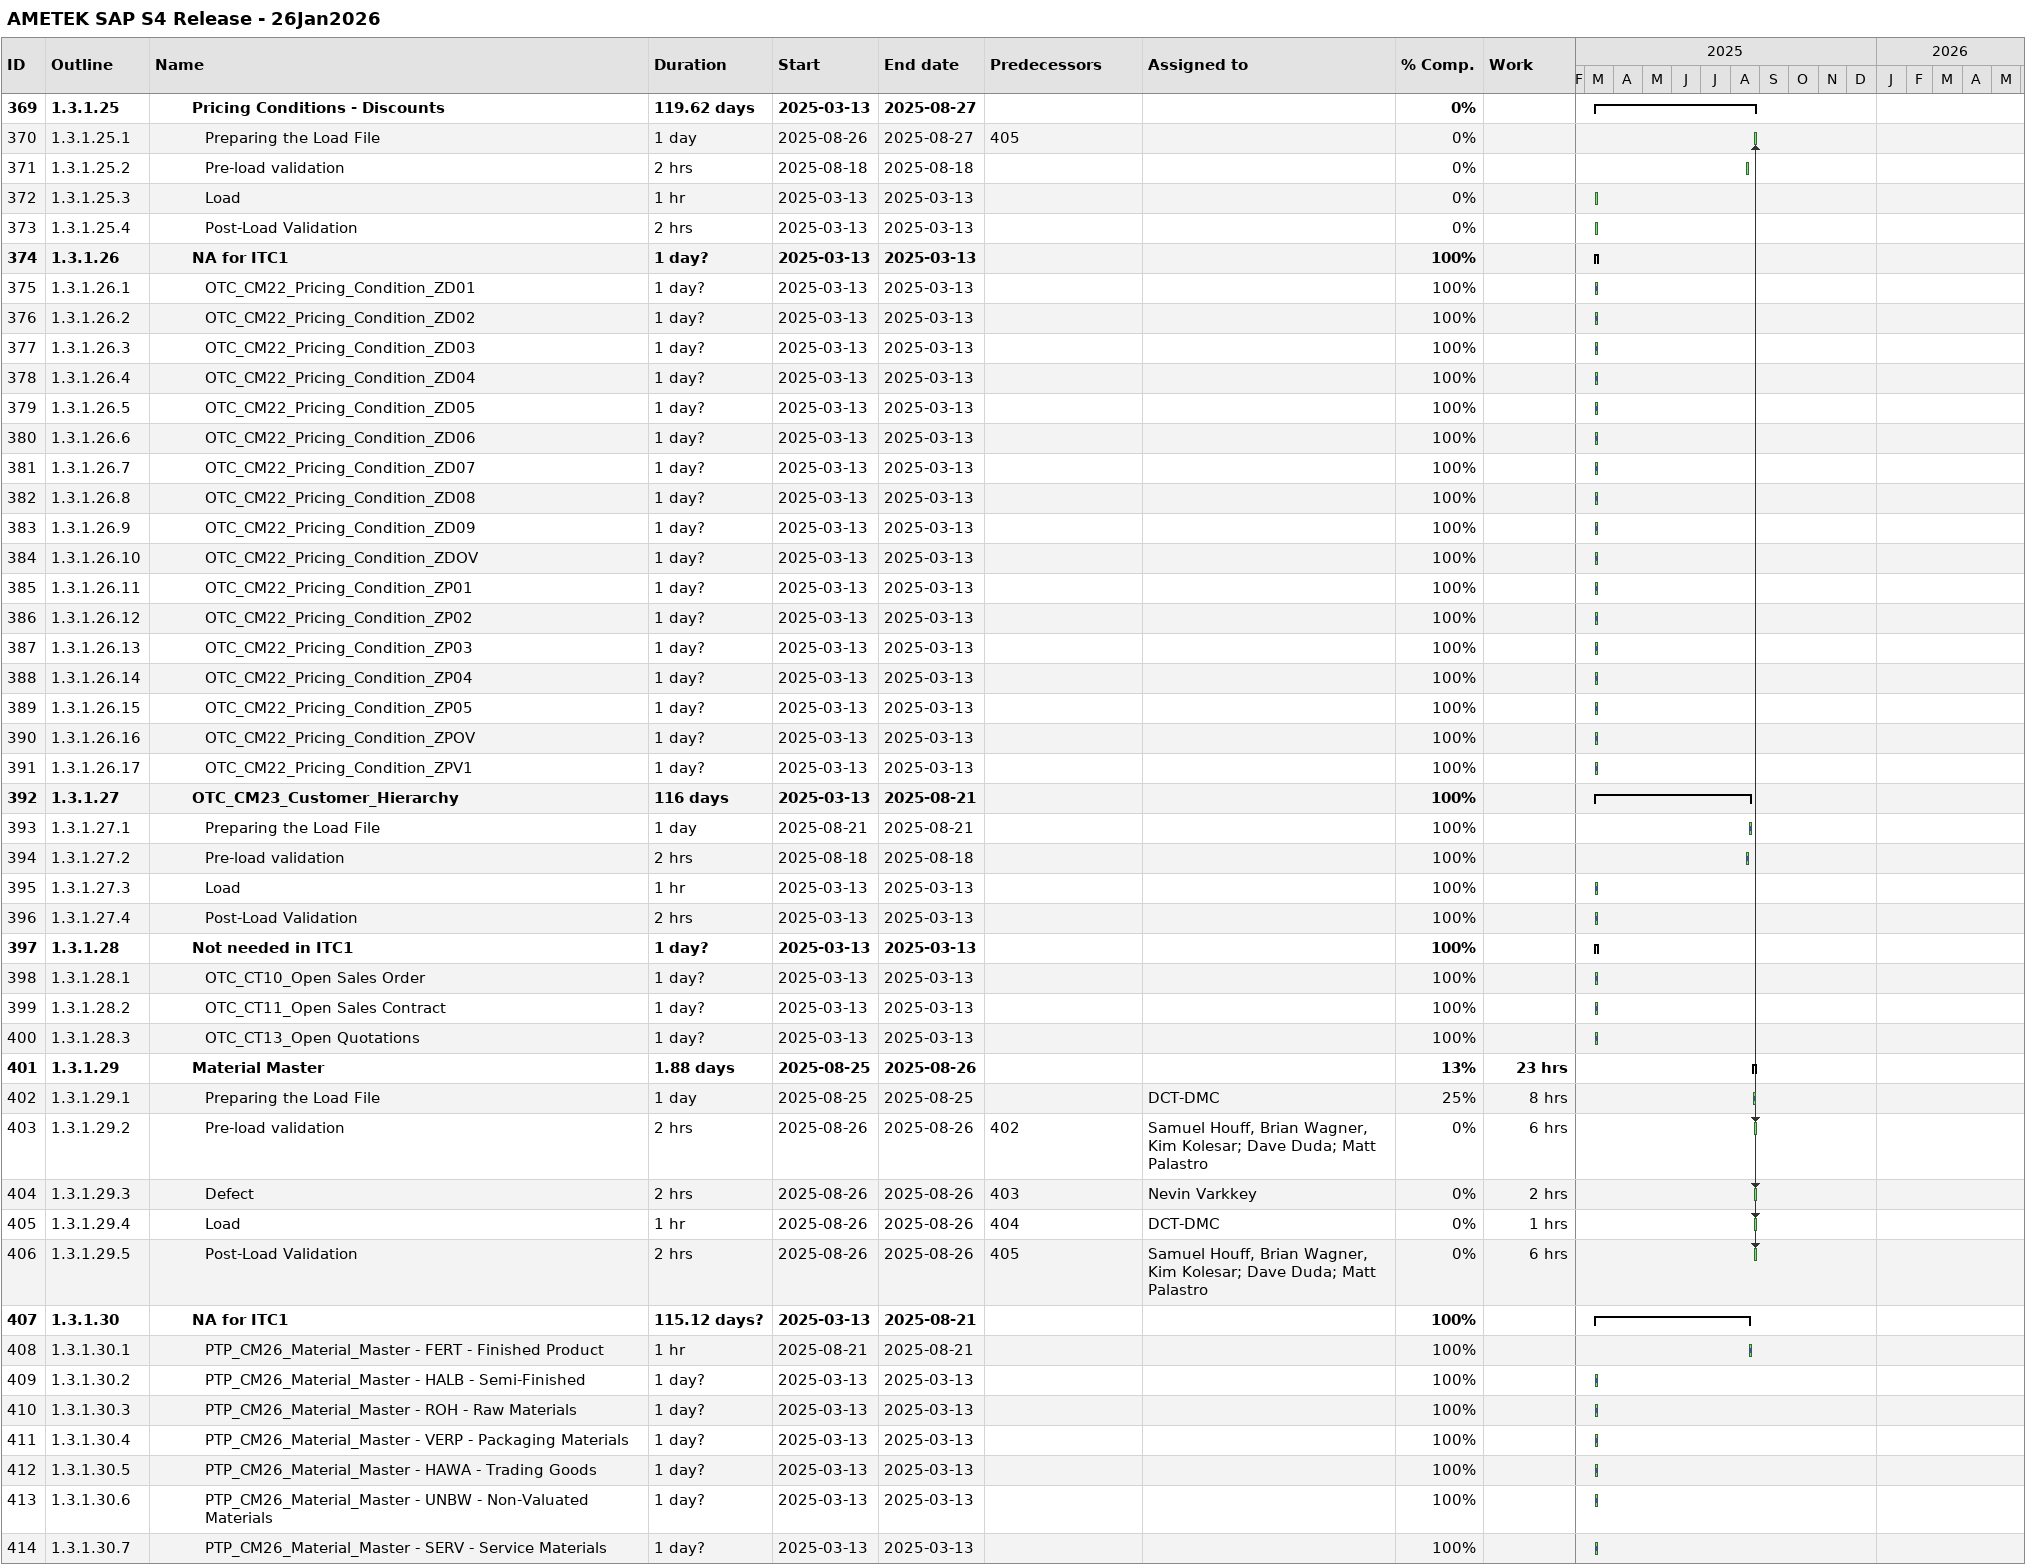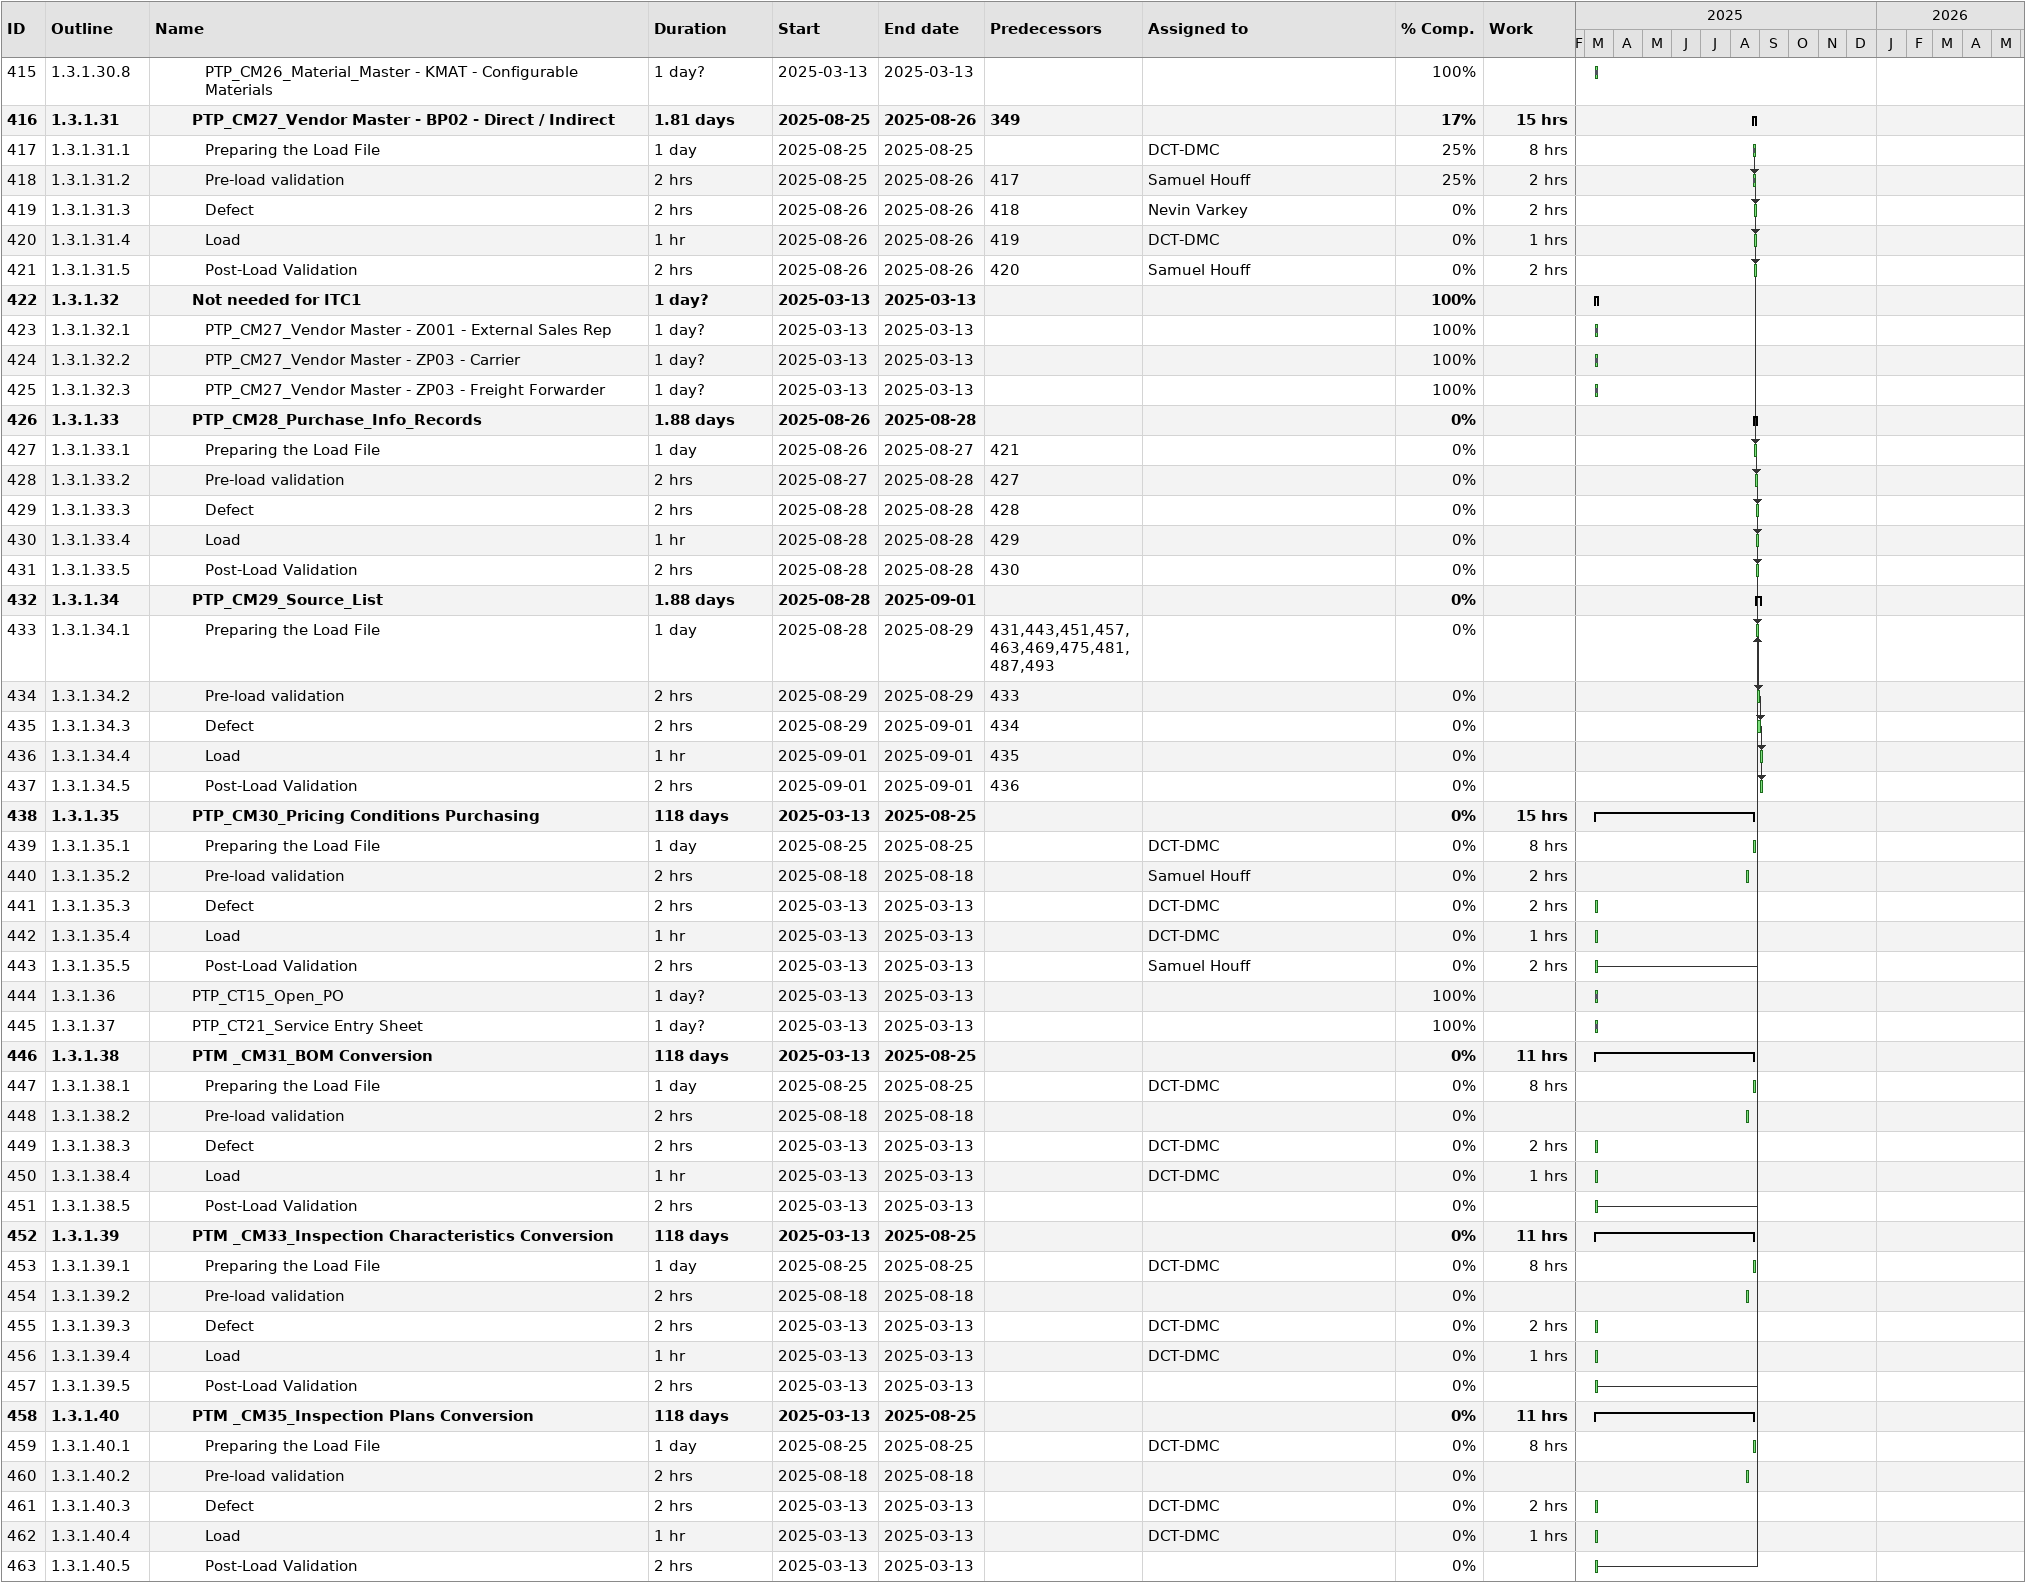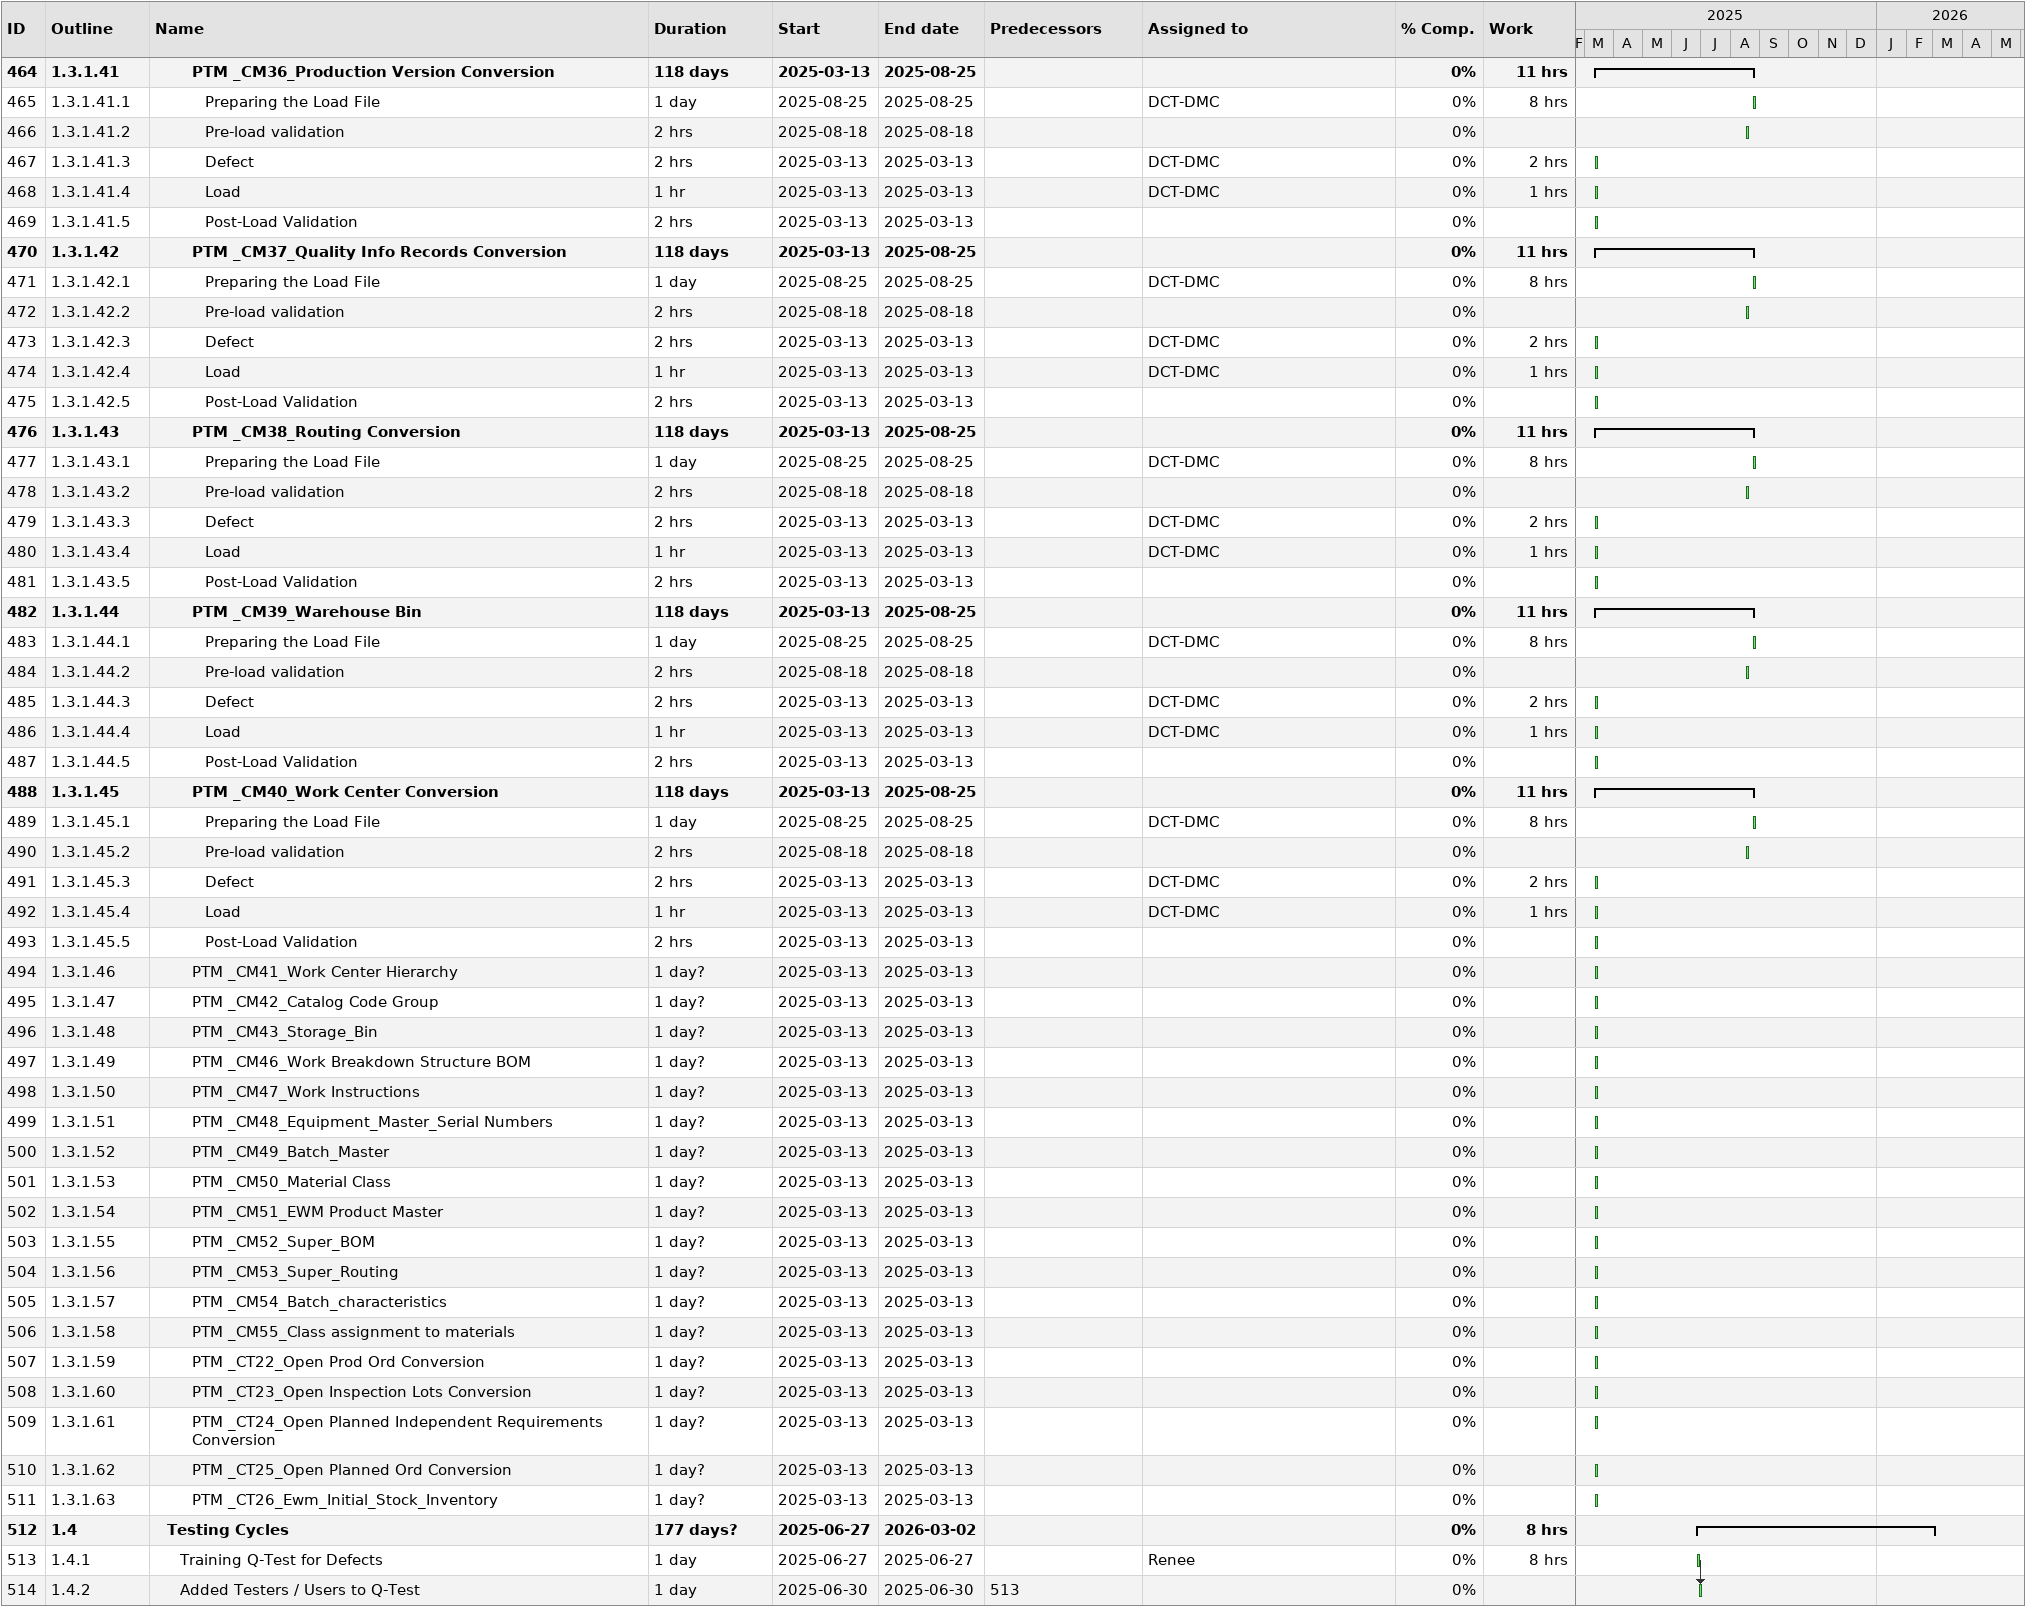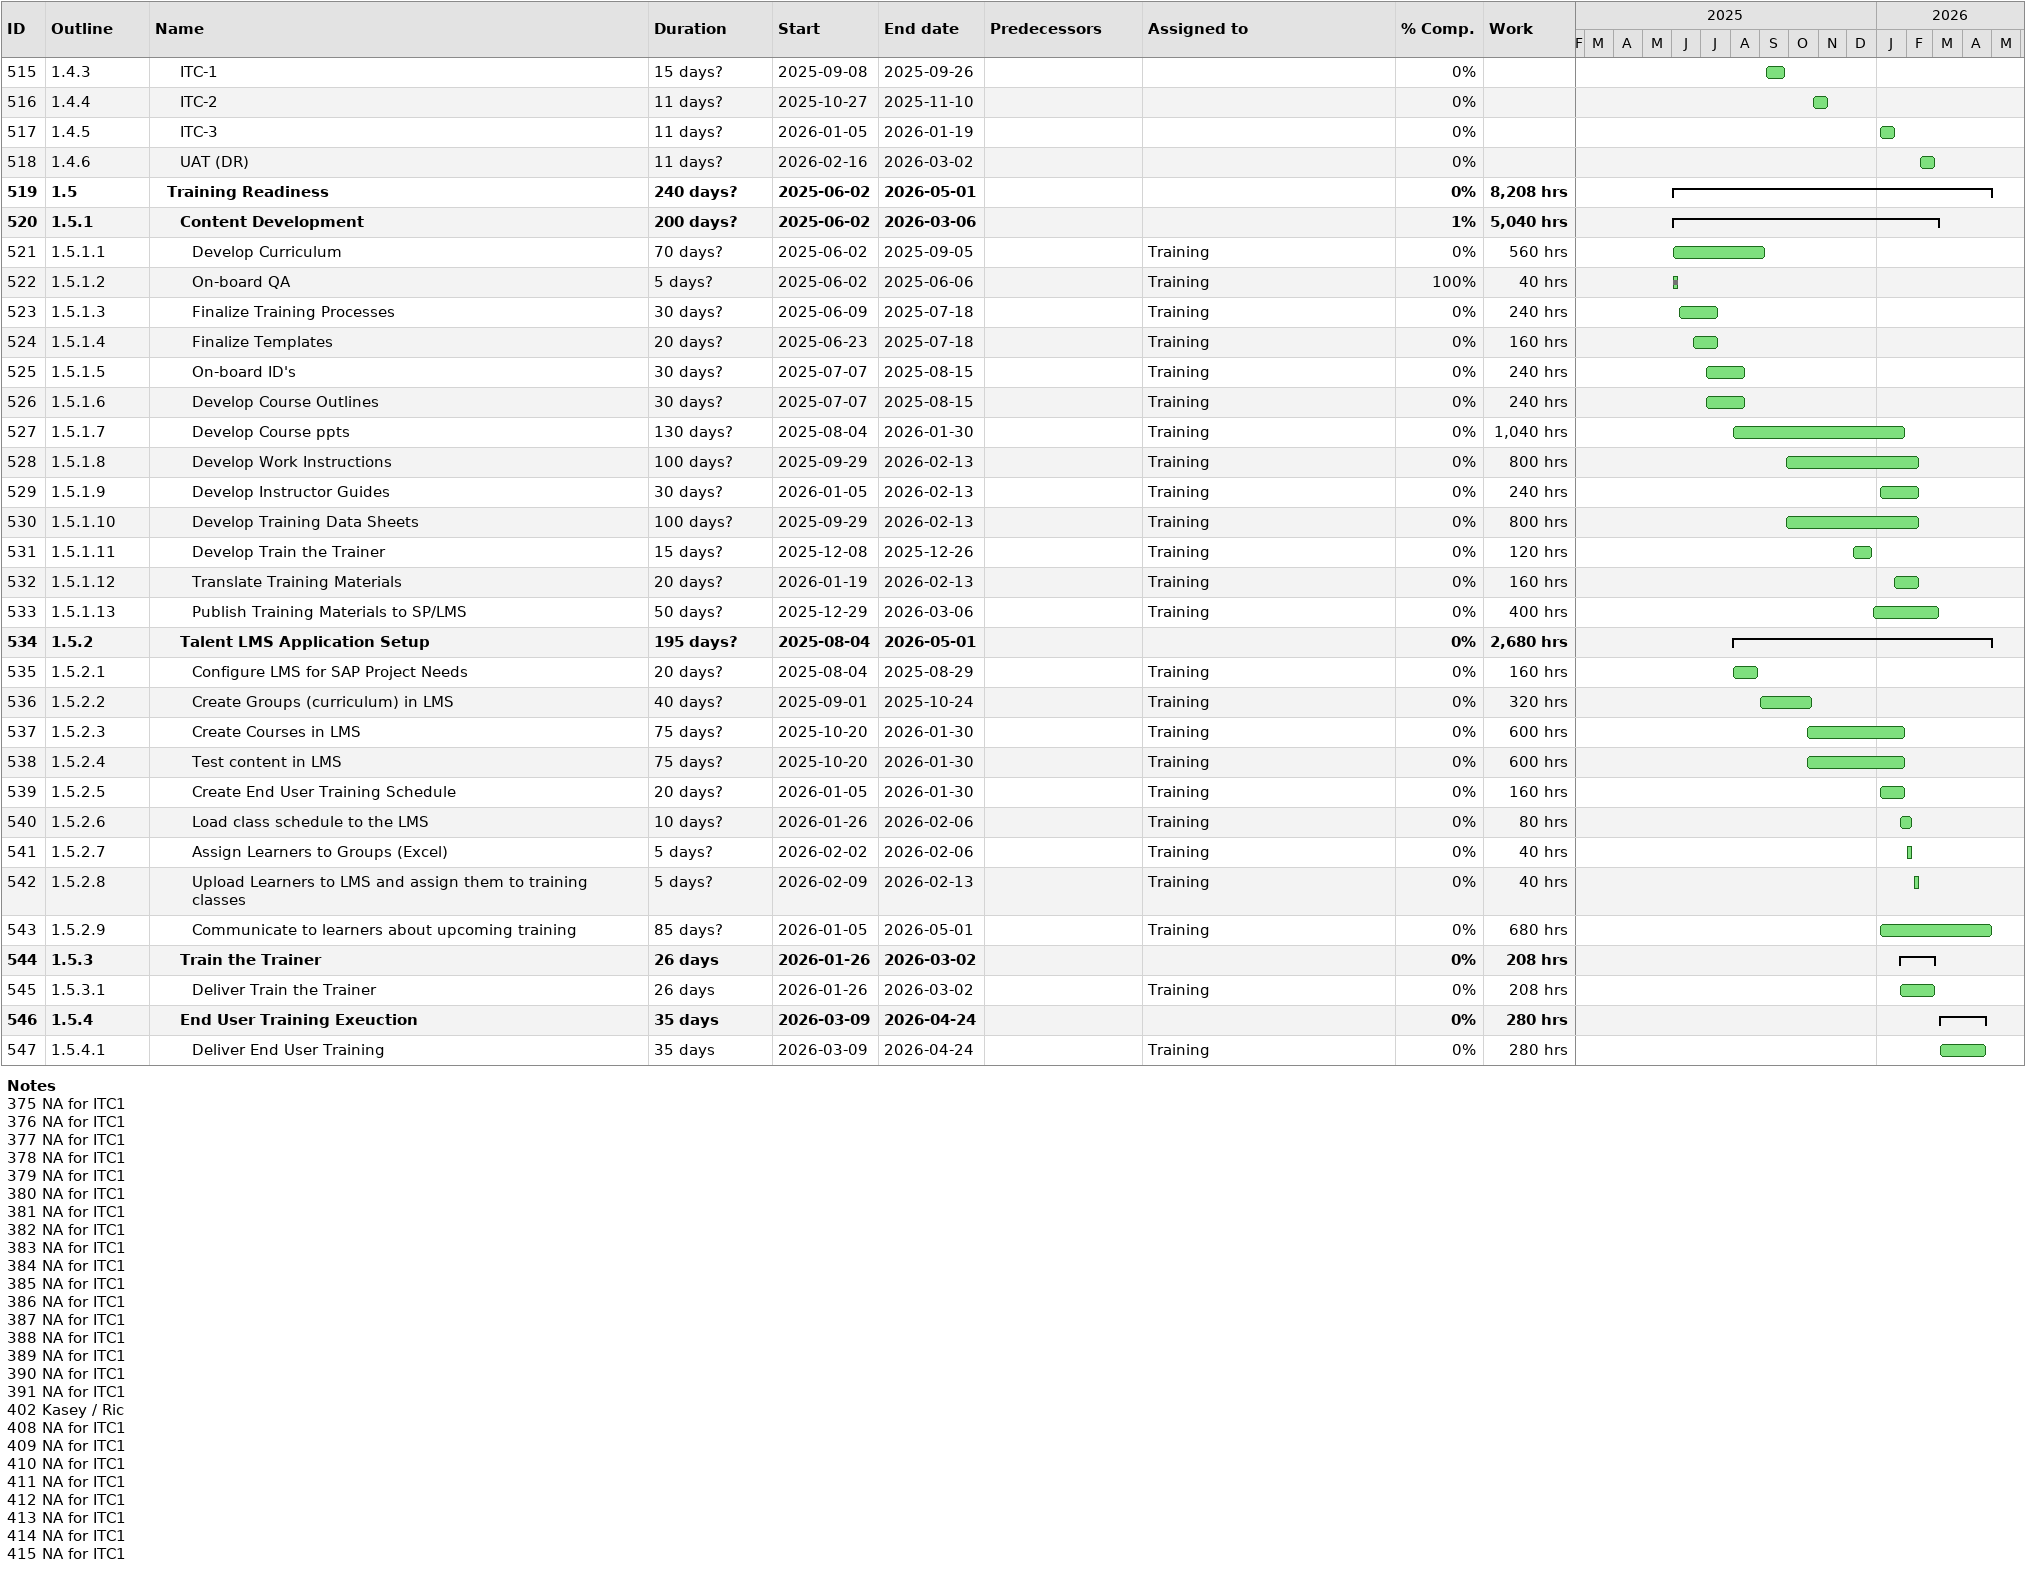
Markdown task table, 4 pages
AMETEK SAP S4 Release - 26Jan2026

| ID | WBS | Task | Duration | Start | Finish | Predecessors | Resources | % complete | Work (h) |
|---|---|---|---|---|---|---|---|---|---|
| 369 | 1.3.1.25 | **Pricing Conditions - Discounts** | 119.62d | 2025-03-13 | 2025-08-27 |  |  | 0 |  |
| 370 | 1.3.1.25.1 | Preparing the Load File | 1d | 2025-08-26 | 2025-08-27 | 405 |  | 0 |  |
| 371 | 1.3.1.25.2 | Pre-load validation | 2h | 2025-08-18 | 2025-08-18 |  |  | 0 |  |
| 372 | 1.3.1.25.3 | Load | 1h | 2025-03-13 | 2025-03-13 |  |  | 0 |  |
| 373 | 1.3.1.25.4 | Post-Load Validation | 2h | 2025-03-13 | 2025-03-13 |  |  | 0 |  |
| 374 | 1.3.1.26 | **NA for ITC1** | 1d? | 2025-03-13 | 2025-03-13 |  |  | 100 |  |
| 375 | 1.3.1.26.1 | OTC_CM22_Pricing_Condition_ZD01 | 1d? | 2025-03-13 | 2025-03-13 |  |  | 100 |  |
| 376 | 1.3.1.26.2 | OTC_CM22_Pricing_Condition_ZD02 | 1d? | 2025-03-13 | 2025-03-13 |  |  | 100 |  |
| 377 | 1.3.1.26.3 | OTC_CM22_Pricing_Condition_ZD03 | 1d? | 2025-03-13 | 2025-03-13 |  |  | 100 |  |
| 378 | 1.3.1.26.4 | OTC_CM22_Pricing_Condition_ZD04 | 1d? | 2025-03-13 | 2025-03-13 |  |  | 100 |  |
| 379 | 1.3.1.26.5 | OTC_CM22_Pricing_Condition_ZD05 | 1d? | 2025-03-13 | 2025-03-13 |  |  | 100 |  |
| 380 | 1.3.1.26.6 | OTC_CM22_Pricing_Condition_ZD06 | 1d? | 2025-03-13 | 2025-03-13 |  |  | 100 |  |
| 381 | 1.3.1.26.7 | OTC_CM22_Pricing_Condition_ZD07 | 1d? | 2025-03-13 | 2025-03-13 |  |  | 100 |  |
| 382 | 1.3.1.26.8 | OTC_CM22_Pricing_Condition_ZD08 | 1d? | 2025-03-13 | 2025-03-13 |  |  | 100 |  |
| 383 | 1.3.1.26.9 | OTC_CM22_Pricing_Condition_ZD09 | 1d? | 2025-03-13 | 2025-03-13 |  |  | 100 |  |
| 384 | 1.3.1.26.10 | OTC_CM22_Pricing_Condition_ZDOV | 1d? | 2025-03-13 | 2025-03-13 |  |  | 100 |  |
| 385 | 1.3.1.26.11 | OTC_CM22_Pricing_Condition_ZP01 | 1d? | 2025-03-13 | 2025-03-13 |  |  | 100 |  |
| 386 | 1.3.1.26.12 | OTC_CM22_Pricing_Condition_ZP02 | 1d? | 2025-03-13 | 2025-03-13 |  |  | 100 |  |
| 387 | 1.3.1.26.13 | OTC_CM22_Pricing_Condition_ZP03 | 1d? | 2025-03-13 | 2025-03-13 |  |  | 100 |  |
| 388 | 1.3.1.26.14 | OTC_CM22_Pricing_Condition_ZP04 | 1d? | 2025-03-13 | 2025-03-13 |  |  | 100 |  |
| 389 | 1.3.1.26.15 | OTC_CM22_Pricing_Condition_ZP05 | 1d? | 2025-03-13 | 2025-03-13 |  |  | 100 |  |
| 390 | 1.3.1.26.16 | OTC_CM22_Pricing_Condition_ZPOV | 1d? | 2025-03-13 | 2025-03-13 |  |  | 100 |  |
| 391 | 1.3.1.26.17 | OTC_CM22_Pricing_Condition_ZPV1 | 1d? | 2025-03-13 | 2025-03-13 |  |  | 100 |  |
| 392 | 1.3.1.27 | **OTC_CM23_Customer_Hierarchy** | 116d | 2025-03-13 | 2025-08-21 |  |  | 100 |  |
| 393 | 1.3.1.27.1 | Preparing the Load File | 1d | 2025-08-21 | 2025-08-21 |  |  | 100 |  |
| 394 | 1.3.1.27.2 | Pre-load validation | 2h | 2025-08-18 | 2025-08-18 |  |  | 100 |  |
| 395 | 1.3.1.27.3 | Load | 1h | 2025-03-13 | 2025-03-13 |  |  | 100 |  |
| 396 | 1.3.1.27.4 | Post-Load Validation | 2h | 2025-03-13 | 2025-03-13 |  |  | 100 |  |
| 397 | 1.3.1.28 | **Not needed in ITC1** | 1d? | 2025-03-13 | 2025-03-13 |  |  | 100 |  |
| 398 | 1.3.1.28.1 | OTC_CT10_Open Sales Order | 1d? | 2025-03-13 | 2025-03-13 |  |  | 100 |  |
| 399 | 1.3.1.28.2 | OTC_CT11_Open Sales Contract | 1d? | 2025-03-13 | 2025-03-13 |  |  | 100 |  |
| 400 | 1.3.1.28.3 | OTC_CT13_Open Quotations | 1d? | 2025-03-13 | 2025-03-13 |  |  | 100 |  |
| 401 | 1.3.1.29 | **Material Master** | 1.88d | 2025-08-25 | 2025-08-26 |  |  | 13 | 23 |
| 402 | 1.3.1.29.1 | Preparing the Load File | 1d | 2025-08-25 | 2025-08-25 |  | DCT-DMC | 25 | 8 |
| 403 | 1.3.1.29.2 | Pre-load validation | 2h | 2025-08-26 | 2025-08-26 | 402 | Samuel Houff, Brian Wagner, Kim Kolesar; Dave Duda; Matt Palastro | 0 | 6 |
| 404 | 1.3.1.29.3 | Defect | 2h | 2025-08-26 | 2025-08-26 | 403 | Nevin Varkkey | 0 | 2 |
| 405 | 1.3.1.29.4 | Load | 1h | 2025-08-26 | 2025-08-26 | 404 | DCT-DMC | 0 | 1 |
| 406 | 1.3.1.29.5 | Post-Load Validation | 2h | 2025-08-26 | 2025-08-26 | 405 | Samuel Houff, Brian Wagner, Kim Kolesar; Dave Duda; Matt Palastro | 0 | 6 |
| 407 | 1.3.1.30 | **NA for ITC1** | 115.12d? | 2025-03-13 | 2025-08-21 |  |  | 100 |  |
| 408 | 1.3.1.30.1 | PTP_CM26_Material_Master - FERT - Finished Product | 1h | 2025-08-21 | 2025-08-21 |  |  | 100 |  |
| 409 | 1.3.1.30.2 | PTP_CM26_Material_Master - HALB - Semi-Finished | 1d? | 2025-03-13 | 2025-03-13 |  |  | 100 |  |
| 410 | 1.3.1.30.3 | PTP_CM26_Material_Master - ROH - Raw Materials | 1d? | 2025-03-13 | 2025-03-13 |  |  | 100 |  |
| 411 | 1.3.1.30.4 | PTP_CM26_Material_Master - VERP - Packaging Materials | 1d? | 2025-03-13 | 2025-03-13 |  |  | 100 |  |
| 412 | 1.3.1.30.5 | PTP_CM26_Material_Master - HAWA - Trading Goods | 1d? | 2025-03-13 | 2025-03-13 |  |  | 100 |  |
| 413 | 1.3.1.30.6 | PTP_CM26_Material_Master - UNBW - Non-Valuated Materials | 1d? | 2025-03-13 | 2025-03-13 |  |  | 100 |  |
| 414 | 1.3.1.30.7 | PTP_CM26_Material_Master - SERV - Service Materials | 1d? | 2025-03-13 | 2025-03-13 |  |  | 100 |  |
| 415 | 1.3.1.30.8 | PTP_CM26_Material_Master - KMAT - Configurable Materials | 1d? | 2025-03-13 | 2025-03-13 |  |  | 100 |  |
| 416 | 1.3.1.31 | **PTP_CM27_Vendor Master - BP02 - Direct / Indirect** | 1.81d | 2025-08-25 | 2025-08-26 | 349 |  | 17 | 15 |
| 417 | 1.3.1.31.1 | Preparing the Load File | 1d | 2025-08-25 | 2025-08-25 |  | DCT-DMC | 25 | 8 |
| 418 | 1.3.1.31.2 | Pre-load validation | 2h | 2025-08-25 | 2025-08-26 | 417 | Samuel Houff | 25 | 2 |
| 419 | 1.3.1.31.3 | Defect | 2h | 2025-08-26 | 2025-08-26 | 418 | Nevin Varkey | 0 | 2 |
| 420 | 1.3.1.31.4 | Load | 1h | 2025-08-26 | 2025-08-26 | 419 | DCT-DMC | 0 | 1 |
| 421 | 1.3.1.31.5 | Post-Load Validation | 2h | 2025-08-26 | 2025-08-26 | 420 | Samuel Houff | 0 | 2 |
| 422 | 1.3.1.32 | **Not needed for ITC1** | 1d? | 2025-03-13 | 2025-03-13 |  |  | 100 |  |
| 423 | 1.3.1.32.1 | PTP_CM27_Vendor Master - Z001 - External Sales Rep | 1d? | 2025-03-13 | 2025-03-13 |  |  | 100 |  |
| 424 | 1.3.1.32.2 | PTP_CM27_Vendor Master - ZP03 - Carrier | 1d? | 2025-03-13 | 2025-03-13 |  |  | 100 |  |
| 425 | 1.3.1.32.3 | PTP_CM27_Vendor Master - ZP03 - Freight Forwarder | 1d? | 2025-03-13 | 2025-03-13 |  |  | 100 |  |
| 426 | 1.3.1.33 | **PTP_CM28_Purchase_Info_Records** | 1.88d | 2025-08-26 | 2025-08-28 |  |  | 0 |  |
| 427 | 1.3.1.33.1 | Preparing the Load File | 1d | 2025-08-26 | 2025-08-27 | 421 |  | 0 |  |
| 428 | 1.3.1.33.2 | Pre-load validation | 2h | 2025-08-27 | 2025-08-28 | 427 |  | 0 |  |
| 429 | 1.3.1.33.3 | Defect | 2h | 2025-08-28 | 2025-08-28 | 428 |  | 0 |  |
| 430 | 1.3.1.33.4 | Load | 1h | 2025-08-28 | 2025-08-28 | 429 |  | 0 |  |
| 431 | 1.3.1.33.5 | Post-Load Validation | 2h | 2025-08-28 | 2025-08-28 | 430 |  | 0 |  |
| 432 | 1.3.1.34 | **PTP_CM29_Source_List** | 1.88d | 2025-08-28 | 2025-09-01 |  |  | 0 |  |
| 433 | 1.3.1.34.1 | Preparing the Load File | 1d | 2025-08-28 | 2025-08-29 | 431, 443, 451, 457, 463, 469, 475, 481, 487, 493 |  | 0 |  |
| 434 | 1.3.1.34.2 | Pre-load validation | 2h | 2025-08-29 | 2025-08-29 | 433 |  | 0 |  |
| 435 | 1.3.1.34.3 | Defect | 2h | 2025-08-29 | 2025-09-01 | 434 |  | 0 |  |
| 436 | 1.3.1.34.4 | Load | 1h | 2025-09-01 | 2025-09-01 | 435 |  | 0 |  |
| 437 | 1.3.1.34.5 | Post-Load Validation | 2h | 2025-09-01 | 2025-09-01 | 436 |  | 0 |  |
| 438 | 1.3.1.35 | **PTP_CM30_Pricing Conditions Purchasing** | 118d | 2025-03-13 | 2025-08-25 |  |  | 0 | 15 |
| 439 | 1.3.1.35.1 | Preparing the Load File | 1d | 2025-08-25 | 2025-08-25 |  | DCT-DMC | 0 | 8 |
| 440 | 1.3.1.35.2 | Pre-load validation | 2h | 2025-08-18 | 2025-08-18 |  | Samuel Houff | 0 | 2 |
| 441 | 1.3.1.35.3 | Defect | 2h | 2025-03-13 | 2025-03-13 |  | DCT-DMC | 0 | 2 |
| 442 | 1.3.1.35.4 | Load | 1h | 2025-03-13 | 2025-03-13 |  | DCT-DMC | 0 | 1 |
| 443 | 1.3.1.35.5 | Post-Load Validation | 2h | 2025-03-13 | 2025-03-13 |  | Samuel Houff | 0 | 2 |
| 444 | 1.3.1.36 | PTP_CT15_Open_PO | 1d? | 2025-03-13 | 2025-03-13 |  |  | 100 |  |
| 445 | 1.3.1.37 | PTP_CT21_Service Entry Sheet | 1d? | 2025-03-13 | 2025-03-13 |  |  | 100 |  |
| 446 | 1.3.1.38 | **PTM _CM31_BOM Conversion** | 118d | 2025-03-13 | 2025-08-25 |  |  | 0 | 11 |
| 447 | 1.3.1.38.1 | Preparing the Load File | 1d | 2025-08-25 | 2025-08-25 |  | DCT-DMC | 0 | 8 |
| 448 | 1.3.1.38.2 | Pre-load validation | 2h | 2025-08-18 | 2025-08-18 |  |  | 0 |  |
| 449 | 1.3.1.38.3 | Defect | 2h | 2025-03-13 | 2025-03-13 |  | DCT-DMC | 0 | 2 |
| 450 | 1.3.1.38.4 | Load | 1h | 2025-03-13 | 2025-03-13 |  | DCT-DMC | 0 | 1 |
| 451 | 1.3.1.38.5 | Post-Load Validation | 2h | 2025-03-13 | 2025-03-13 |  |  | 0 |  |
| 452 | 1.3.1.39 | **PTM _CM33_Inspection Characteristics Conversion** | 118d | 2025-03-13 | 2025-08-25 |  |  | 0 | 11 |
| 453 | 1.3.1.39.1 | Preparing the Load File | 1d | 2025-08-25 | 2025-08-25 |  | DCT-DMC | 0 | 8 |
| 454 | 1.3.1.39.2 | Pre-load validation | 2h | 2025-08-18 | 2025-08-18 |  |  | 0 |  |
| 455 | 1.3.1.39.3 | Defect | 2h | 2025-03-13 | 2025-03-13 |  | DCT-DMC | 0 | 2 |
| 456 | 1.3.1.39.4 | Load | 1h | 2025-03-13 | 2025-03-13 |  | DCT-DMC | 0 | 1 |
| 457 | 1.3.1.39.5 | Post-Load Validation | 2h | 2025-03-13 | 2025-03-13 |  |  | 0 |  |
| 458 | 1.3.1.40 | **PTM _CM35_Inspection Plans Conversion** | 118d | 2025-03-13 | 2025-08-25 |  |  | 0 | 11 |
| 459 | 1.3.1.40.1 | Preparing the Load File | 1d | 2025-08-25 | 2025-08-25 |  | DCT-DMC | 0 | 8 |
| 460 | 1.3.1.40.2 | Pre-load validation | 2h | 2025-08-18 | 2025-08-18 |  |  | 0 |  |
| 461 | 1.3.1.40.3 | Defect | 2h | 2025-03-13 | 2025-03-13 |  | DCT-DMC | 0 | 2 |
| 462 | 1.3.1.40.4 | Load | 1h | 2025-03-13 | 2025-03-13 |  | DCT-DMC | 0 | 1 |
| 463 | 1.3.1.40.5 | Post-Load Validation | 2h | 2025-03-13 | 2025-03-13 |  |  | 0 |  |
| 464 | 1.3.1.41 | **PTM _CM36_Production Version Conversion** | 118d | 2025-03-13 | 2025-08-25 |  |  | 0 | 11 |
| 465 | 1.3.1.41.1 | Preparing the Load File | 1d | 2025-08-25 | 2025-08-25 |  | DCT-DMC | 0 | 8 |
| 466 | 1.3.1.41.2 | Pre-load validation | 2h | 2025-08-18 | 2025-08-18 |  |  | 0 |  |
| 467 | 1.3.1.41.3 | Defect | 2h | 2025-03-13 | 2025-03-13 |  | DCT-DMC | 0 | 2 |
| 468 | 1.3.1.41.4 | Load | 1h | 2025-03-13 | 2025-03-13 |  | DCT-DMC | 0 | 1 |
| 469 | 1.3.1.41.5 | Post-Load Validation | 2h | 2025-03-13 | 2025-03-13 |  |  | 0 |  |
| 470 | 1.3.1.42 | **PTM _CM37_Quality Info Records Conversion** | 118d | 2025-03-13 | 2025-08-25 |  |  | 0 | 11 |
| 471 | 1.3.1.42.1 | Preparing the Load File | 1d | 2025-08-25 | 2025-08-25 |  | DCT-DMC | 0 | 8 |
| 472 | 1.3.1.42.2 | Pre-load validation | 2h | 2025-08-18 | 2025-08-18 |  |  | 0 |  |
| 473 | 1.3.1.42.3 | Defect | 2h | 2025-03-13 | 2025-03-13 |  | DCT-DMC | 0 | 2 |
| 474 | 1.3.1.42.4 | Load | 1h | 2025-03-13 | 2025-03-13 |  | DCT-DMC | 0 | 1 |
| 475 | 1.3.1.42.5 | Post-Load Validation | 2h | 2025-03-13 | 2025-03-13 |  |  | 0 |  |
| 476 | 1.3.1.43 | **PTM _CM38_Routing Conversion** | 118d | 2025-03-13 | 2025-08-25 |  |  | 0 | 11 |
| 477 | 1.3.1.43.1 | Preparing the Load File | 1d | 2025-08-25 | 2025-08-25 |  | DCT-DMC | 0 | 8 |
| 478 | 1.3.1.43.2 | Pre-load validation | 2h | 2025-08-18 | 2025-08-18 |  |  | 0 |  |
| 479 | 1.3.1.43.3 | Defect | 2h | 2025-03-13 | 2025-03-13 |  | DCT-DMC | 0 | 2 |
| 480 | 1.3.1.43.4 | Load | 1h | 2025-03-13 | 2025-03-13 |  | DCT-DMC | 0 | 1 |
| 481 | 1.3.1.43.5 | Post-Load Validation | 2h | 2025-03-13 | 2025-03-13 |  |  | 0 |  |
| 482 | 1.3.1.44 | **PTM _CM39_Warehouse Bin** | 118d | 2025-03-13 | 2025-08-25 |  |  | 0 | 11 |
| 483 | 1.3.1.44.1 | Preparing the Load File | 1d | 2025-08-25 | 2025-08-25 |  | DCT-DMC | 0 | 8 |
| 484 | 1.3.1.44.2 | Pre-load validation | 2h | 2025-08-18 | 2025-08-18 |  |  | 0 |  |
| 485 | 1.3.1.44.3 | Defect | 2h | 2025-03-13 | 2025-03-13 |  | DCT-DMC | 0 | 2 |
| 486 | 1.3.1.44.4 | Load | 1h | 2025-03-13 | 2025-03-13 |  | DCT-DMC | 0 | 1 |
| 487 | 1.3.1.44.5 | Post-Load Validation | 2h | 2025-03-13 | 2025-03-13 |  |  | 0 |  |
| 488 | 1.3.1.45 | **PTM _CM40_Work Center Conversion** | 118d | 2025-03-13 | 2025-08-25 |  |  | 0 | 11 |
| 489 | 1.3.1.45.1 | Preparing the Load File | 1d | 2025-08-25 | 2025-08-25 |  | DCT-DMC | 0 | 8 |
| 490 | 1.3.1.45.2 | Pre-load validation | 2h | 2025-08-18 | 2025-08-18 |  |  | 0 |  |
| 491 | 1.3.1.45.3 | Defect | 2h | 2025-03-13 | 2025-03-13 |  | DCT-DMC | 0 | 2 |
| 492 | 1.3.1.45.4 | Load | 1h | 2025-03-13 | 2025-03-13 |  | DCT-DMC | 0 | 1 |
| 493 | 1.3.1.45.5 | Post-Load Validation | 2h | 2025-03-13 | 2025-03-13 |  |  | 0 |  |
| 494 | 1.3.1.46 | PTM _CM41_Work Center Hierarchy | 1d? | 2025-03-13 | 2025-03-13 |  |  | 0 |  |
| 495 | 1.3.1.47 | PTM _CM42_Catalog Code Group | 1d? | 2025-03-13 | 2025-03-13 |  |  | 0 |  |
| 496 | 1.3.1.48 | PTM _CM43_Storage_Bin | 1d? | 2025-03-13 | 2025-03-13 |  |  | 0 |  |
| 497 | 1.3.1.49 | PTM _CM46_Work Breakdown Structure BOM | 1d? | 2025-03-13 | 2025-03-13 |  |  | 0 |  |
| 498 | 1.3.1.50 | PTM _CM47_Work Instructions | 1d? | 2025-03-13 | 2025-03-13 |  |  | 0 |  |
| 499 | 1.3.1.51 | PTM _CM48_Equipment_Master_Serial Numbers | 1d? | 2025-03-13 | 2025-03-13 |  |  | 0 |  |
| 500 | 1.3.1.52 | PTM _CM49_Batch_Master | 1d? | 2025-03-13 | 2025-03-13 |  |  | 0 |  |
| 501 | 1.3.1.53 | PTM _CM50_Material Class | 1d? | 2025-03-13 | 2025-03-13 |  |  | 0 |  |
| 502 | 1.3.1.54 | PTM _CM51_EWM Product Master | 1d? | 2025-03-13 | 2025-03-13 |  |  | 0 |  |
| 503 | 1.3.1.55 | PTM _CM52_Super_BOM | 1d? | 2025-03-13 | 2025-03-13 |  |  | 0 |  |
| 504 | 1.3.1.56 | PTM _CM53_Super_Routing | 1d? | 2025-03-13 | 2025-03-13 |  |  | 0 |  |
| 505 | 1.3.1.57 | PTM _CM54_Batch_characteristics | 1d? | 2025-03-13 | 2025-03-13 |  |  | 0 |  |
| 506 | 1.3.1.58 | PTM _CM55_Class assignment to materials | 1d? | 2025-03-13 | 2025-03-13 |  |  | 0 |  |
| 507 | 1.3.1.59 | PTM _CT22_Open Prod Ord Conversion | 1d? | 2025-03-13 | 2025-03-13 |  |  | 0 |  |
| 508 | 1.3.1.60 | PTM _CT23_Open Inspection Lots Conversion | 1d? | 2025-03-13 | 2025-03-13 |  |  | 0 |  |
| 509 | 1.3.1.61 | PTM _CT24_Open Planned Independent Requirements Conversion | 1d? | 2025-03-13 | 2025-03-13 |  |  | 0 |  |
| 510 | 1.3.1.62 | PTM _CT25_Open Planned Ord Conversion | 1d? | 2025-03-13 | 2025-03-13 |  |  | 0 |  |
| 511 | 1.3.1.63 | PTM _CT26_Ewm_Initial_Stock_Inventory | 1d? | 2025-03-13 | 2025-03-13 |  |  | 0 |  |
| 512 | 1.4 | **Testing Cycles** | 177d? | 2025-06-27 | 2026-03-02 |  |  | 0 | 8 |
| 513 | 1.4.1 | Training Q-Test for Defects | 1d | 2025-06-27 | 2025-06-27 |  | Renee | 0 | 8 |
| 514 | 1.4.2 | Added Testers / Users to Q-Test | 1d | 2025-06-30 | 2025-06-30 | 513 |  | 0 |  |
| 515 | 1.4.3 | ITC-1 | 15d? | 2025-09-08 | 2025-09-26 |  |  | 0 |  |
| 516 | 1.4.4 | ITC-2 | 11d? | 2025-10-27 | 2025-11-10 |  |  | 0 |  |
| 517 | 1.4.5 | ITC-3 | 11d? | 2026-01-05 | 2026-01-19 |  |  | 0 |  |
| 518 | 1.4.6 | UAT (DR) | 11d? | 2026-02-16 | 2026-03-02 |  |  | 0 |  |
| 519 | 1.5 | **Training Readiness** | 240d? | 2025-06-02 | 2026-05-01 |  |  | 0 | 8208 |
| 520 | 1.5.1 | **Content Development** | 200d? | 2025-06-02 | 2026-03-06 |  |  | 1 | 5040 |
| 521 | 1.5.1.1 | Develop Curriculum | 70d? | 2025-06-02 | 2025-09-05 |  | Training | 0 | 560 |
| 522 | 1.5.1.2 | On-board QA | 5d? | 2025-06-02 | 2025-06-06 |  | Training | 100 | 40 |
| 523 | 1.5.1.3 | Finalize Training Processes | 30d? | 2025-06-09 | 2025-07-18 |  | Training | 0 | 240 |
| 524 | 1.5.1.4 | Finalize Templates | 20d? | 2025-06-23 | 2025-07-18 |  | Training | 0 | 160 |
| 525 | 1.5.1.5 | On-board ID's | 30d? | 2025-07-07 | 2025-08-15 |  | Training | 0 | 240 |
| 526 | 1.5.1.6 | Develop Course Outlines | 30d? | 2025-07-07 | 2025-08-15 |  | Training | 0 | 240 |
| 527 | 1.5.1.7 | Develop Course ppts | 130d? | 2025-08-04 | 2026-01-30 |  | Training | 0 | 1040 |
| 528 | 1.5.1.8 | Develop Work Instructions | 100d? | 2025-09-29 | 2026-02-13 |  | Training | 0 | 800 |
| 529 | 1.5.1.9 | Develop Instructor Guides | 30d? | 2026-01-05 | 2026-02-13 |  | Training | 0 | 240 |
| 530 | 1.5.1.10 | Develop Training Data Sheets | 100d? | 2025-09-29 | 2026-02-13 |  | Training | 0 | 800 |
| 531 | 1.5.1.11 | Develop Train the Trainer | 15d? | 2025-12-08 | 2025-12-26 |  | Training | 0 | 120 |
| 532 | 1.5.1.12 | Translate Training Materials | 20d? | 2026-01-19 | 2026-02-13 |  | Training | 0 | 160 |
| 533 | 1.5.1.13 | Publish Training Materials to SP/LMS | 50d? | 2025-12-29 | 2026-03-06 |  | Training | 0 | 400 |
| 534 | 1.5.2 | **Talent LMS Application Setup** | 195d? | 2025-08-04 | 2026-05-01 |  |  | 0 | 2680 |
| 535 | 1.5.2.1 | Configure LMS for SAP Project Needs | 20d? | 2025-08-04 | 2025-08-29 |  | Training | 0 | 160 |
| 536 | 1.5.2.2 | Create Groups (curriculum) in LMS | 40d? | 2025-09-01 | 2025-10-24 |  | Training | 0 | 320 |
| 537 | 1.5.2.3 | Create Courses in LMS | 75d? | 2025-10-20 | 2026-01-30 |  | Training | 0 | 600 |
| 538 | 1.5.2.4 | Test content in LMS | 75d? | 2025-10-20 | 2026-01-30 |  | Training | 0 | 600 |
| 539 | 1.5.2.5 | Create End User Training Schedule | 20d? | 2026-01-05 | 2026-01-30 |  | Training | 0 | 160 |
| 540 | 1.5.2.6 | Load class schedule to the LMS | 10d? | 2026-01-26 | 2026-02-06 |  | Training | 0 | 80 |
| 541 | 1.5.2.7 | Assign Learners to Groups (Excel) | 5d? | 2026-02-02 | 2026-02-06 |  | Training | 0 | 40 |
| 542 | 1.5.2.8 | Upload Learners to LMS and assign them to training classes | 5d? | 2026-02-09 | 2026-02-13 |  | Training | 0 | 40 |
| 543 | 1.5.2.9 | Communicate to learners about upcoming training | 85d? | 2026-01-05 | 2026-05-01 |  | Training | 0 | 680 |
| 544 | 1.5.3 | **Train the Trainer** | 26d | 2026-01-26 | 2026-03-02 |  |  | 0 | 208 |
| 545 | 1.5.3.1 | Deliver Train the Trainer | 26d | 2026-01-26 | 2026-03-02 |  | Training | 0 | 208 |
| 546 | 1.5.4 | **End User Training Exeuction** | 35d | 2026-03-09 | 2026-04-24 |  |  | 0 | 280 |
| 547 | 1.5.4.1 | Deliver End User Training | 35d | 2026-03-09 | 2026-04-24 |  | Training | 0 | 280 |

Notes
- 375: NA for ITC1
- 376: NA for ITC1
- 377: NA for ITC1
- 378: NA for ITC1
- 379: NA for ITC1
- 380: NA for ITC1
- 381: NA for ITC1
- 382: NA for ITC1
- 383: NA for ITC1
- 384: NA for ITC1
- 385: NA for ITC1
- 386: NA for ITC1
- 387: NA for ITC1
- 388: NA for ITC1
- 389: NA for ITC1
- 390: NA for ITC1
- 391: NA for ITC1
- 402: Kasey / Ric
- 408: NA for ITC1
- 409: NA for ITC1
- 410: NA for ITC1
- 411: NA for ITC1
- 412: NA for ITC1
- 413: NA for ITC1
- 414: NA for ITC1
- 415: NA for ITC1
